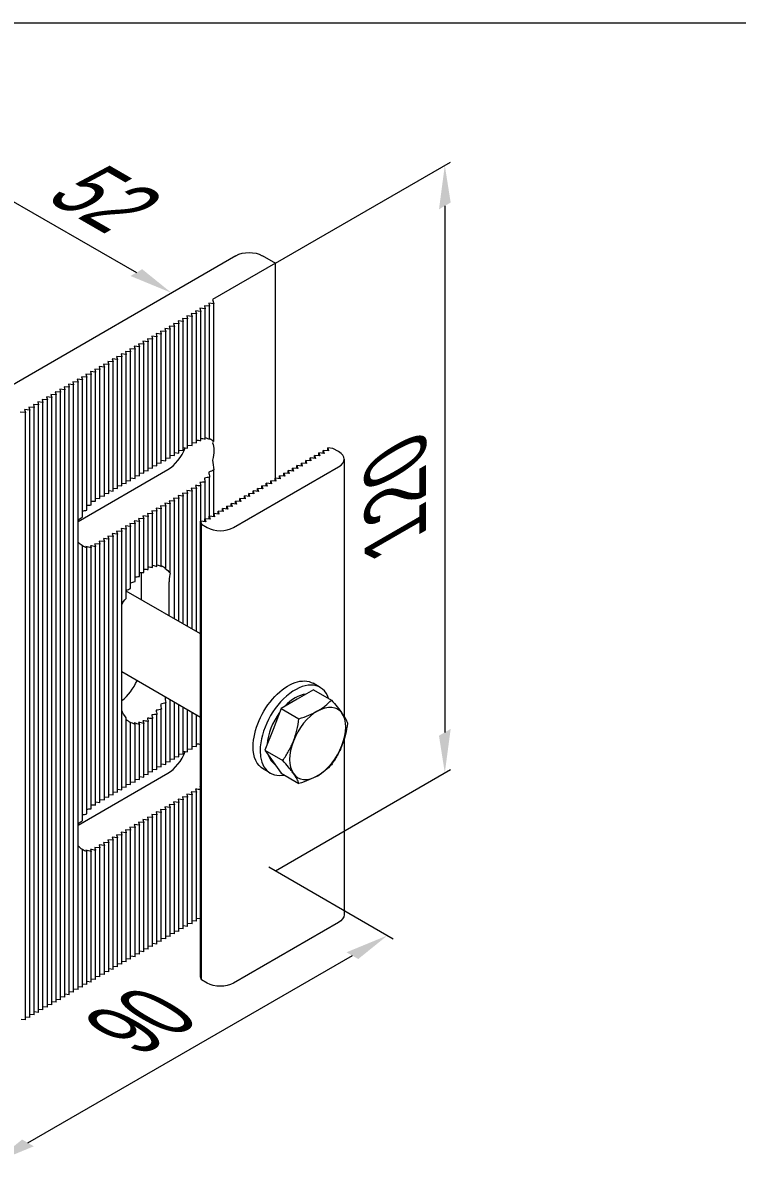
# Model space of a CAD drawing. Extents: x -37 to 4620, y -49 to 348.
# Drawn here: x 1790.53 to 1811.27, y 28.21 to 61.32 of the extents above; entities that cross this region are included whole.
import ezdxf

# ---------------------------------------------------------------- set-up
doc = ezdxf.new("R2010")
doc.units = 0
doc.header["$LTSCALE"] = 5
for name, color, linetype, lineweight in [('4', 160, 'CONTINUOUS', 18), ('PV-B6A89', 7, 'CONTINUOUS', 15), ('Рамки', 1, 'CONTINUOUS', 15)]:
    doc.layers.add(name, color=color, linetype=linetype, lineweight=lineweight)
doc.styles.add('14', font='RUSS.SHX', dxfattribs={"width": 0.7, "height": 14})

msp = doc.modelspace()

# ---------------------------------------------------------------- linework, layer by layer
at = {"layer": '4', "extrusion": (0.707107, -0.408248, 0.57735)}
for p, q in [((1797.864, 54.341, 780.92), (1802.949, 57.277, 776.768)), ((1802.783, 56.006, 776.071), (1802.783, 40.721, 765.263)), ((1797.864, 36.705, 768.449), (1802.949, 39.641, 764.297))]:
    msp.add_line(p, q, dxfattribs=at)
at = {"layer": '4', "extrusion": (-3.2e-15, 0.816497, 0.57735)}
for p, q in [((1789.247, 56.715, 777.563), (1793.829, 54.069, 781.304)), ((1797.673, 36.815, 768.293), (1801.285, 34.729, 771.243)), ((1790.683, 28.799, 779.629), (1800.102, 34.237, 771.939))]:
    msp.add_line(p, q, dxfattribs=at)
at = {"layer": '4', "extrusion": (0.707107, -0.408248, 0.57735)}
for points in [[(949.725, -251.395, 1699.961), (950.064, -251.734, 1699.961), (950.912, -250.546, 1699.961)], [(936.487, -264.632, 1699.961), (936.827, -264.971, 1699.961), (935.639, -265.82, 1699.961)]]:
    msp.add_solid(points, dxfattribs=at)
at = {"layer": '4', "extrusion": (-3.2e-15, 0.816497, 0.57735)}
for points in [[(-1793.999, 606.545, 495.234), (-1793.659, 606.885, 495.234), (-1794.847, 607.733, 495.234)], [(-1799.932, 610.349, 473.634), (-1800.271, 610.689, 473.634), (-1801.12, 609.501, 473.634)], [(-1790.513, 619.768, 473.634), (-1790.853, 620.107, 473.634), (-1789.665, 620.956, 473.634)]]:
    msp.add_solid(points, dxfattribs=at)
at = {"layer": 'PV-B6A89', "extrusion": (-3.2e-15, 0.816497, 0.57735)}
for p, q in [((1786.981, 48.94, 697.412), (1796.718, 54.562, 697.412)), ((1797.864, 54.341, 697.412), (1796.038, 53.287, 697.412)), ((1797.482, 54.562, 697.412), (1797.864, 54.341, 697.412)), ((1797.864, 48.099, 697.412), (1797.864, 54.341, 697.412)), ((1795.426, 53.816, 781.663), (1794.682, 53.386, 782.271)), ((1795.827, 53.019, 697.412), (1795.676, 53.033, 697.412)), ((1795.676, 53.033, 697.412), (1795.7, 52.945, 697.412)), ((1795.955, 53.092, 697.412), (1795.803, 53.106, 697.412)), ((1795.803, 53.106, 697.412), (1795.827, 53.019, 697.412)), ((1795.827, 49.233, 697.412), (1795.827, 53.019, 697.412)), ((1796.082, 53.165, 697.412), (1795.93, 53.18, 697.412)), ((1795.93, 53.18, 697.412), (1795.955, 53.092, 697.412)), ((1795.955, 49.233, 697.412), (1795.955, 53.092, 697.412)), ((1796.038, 53.287, 697.412), (1796.082, 53.165, 697.412)), ((1796.082, 49.172, 697.412), (1796.082, 53.165, 697.412)), ((1795.191, 52.651, 697.412), (1795.039, 52.665, 697.412)), ((1795.039, 52.665, 697.412), (1795.064, 52.578, 697.412)), ((1795.318, 52.725, 697.412), (1795.167, 52.739, 697.412)), ((1795.167, 52.739, 697.412), (1795.191, 52.651, 697.412)), ((1795.191, 48.903, 697.412), (1795.191, 52.651, 697.412)), ((1795.445, 52.798, 697.412), (1795.294, 52.812, 697.412)), ((1795.294, 52.812, 697.412), (1795.318, 52.725, 697.412)), ((1795.318, 48.977, 697.412), (1795.318, 52.725, 697.412)), ((1795.573, 52.872, 697.412), (1795.421, 52.886, 697.412)), ((1795.421, 52.886, 697.412), (1795.445, 52.798, 697.412)), ((1795.445, 49.05, 697.412), (1795.445, 52.798, 697.412)), ((1795.7, 52.945, 697.412), (1795.548, 52.959, 697.412)), ((1795.548, 52.959, 697.412), (1795.573, 52.872, 697.412)), ((1795.573, 49.124, 697.412), (1795.573, 52.872, 697.412)), ((1795.7, 49.193, 697.412), (1795.7, 52.945, 697.412)), ((1794.682, 52.357, 697.412), (1794.53, 52.371, 697.412)), ((1794.53, 52.371, 697.412), (1794.554, 52.284, 697.412)), ((1794.809, 52.431, 697.412), (1794.657, 52.445, 697.412)), ((1794.657, 52.445, 697.412), (1794.682, 52.357, 697.412)), ((1794.682, 48.609, 697.412), (1794.682, 52.357, 697.412)), ((1794.936, 52.504, 697.412), (1794.785, 52.518, 697.412)), ((1794.785, 52.518, 697.412), (1794.809, 52.431, 697.412)), ((1794.809, 48.683, 697.412), (1794.809, 52.431, 697.412)), ((1795.064, 52.578, 697.412), (1794.912, 52.592, 697.412)), ((1794.912, 52.592, 697.412), (1794.936, 52.504, 697.412)), ((1794.936, 48.756, 697.412), (1794.936, 52.504, 697.412)), ((1795.064, 48.83, 697.412), (1795.064, 52.578, 697.412)), ((1794.045, 51.99, 697.412), (1793.894, 52.004, 697.412)), ((1793.894, 52.004, 697.412), (1793.918, 51.916, 697.412)), ((1794.173, 52.063, 697.412), (1794.021, 52.077, 697.412)), ((1794.021, 52.077, 697.412), (1794.045, 51.99, 697.412)), ((1794.045, 48.242, 697.412), (1794.045, 51.99, 697.412)), ((1794.3, 52.137, 697.412), (1794.148, 52.151, 697.412)), ((1794.148, 52.151, 697.412), (1794.173, 52.063, 697.412)), ((1794.173, 48.316, 697.412), (1794.173, 52.063, 697.412)), ((1794.427, 52.21, 697.412), (1794.276, 52.224, 697.412)), ((1794.276, 52.224, 697.412), (1794.3, 52.137, 697.412)), ((1794.3, 48.389, 697.412), (1794.3, 52.137, 697.412)), ((1794.554, 52.284, 697.412), (1794.403, 52.298, 697.412)), ((1794.403, 52.298, 697.412), (1794.427, 52.21, 697.412)), ((1794.427, 48.462, 697.412), (1794.427, 52.21, 697.412)), ((1794.554, 48.536, 697.412), (1794.554, 52.284, 697.412)), ((1793.536, 51.696, 697.412), (1793.385, 51.71, 697.412)), ((1793.385, 51.71, 697.412), (1793.409, 51.622, 697.412)), ((1793.663, 51.769, 697.412), (1793.512, 51.783, 697.412)), ((1793.512, 51.783, 697.412), (1793.536, 51.696, 697.412)), ((1793.536, 47.948, 697.412), (1793.536, 51.696, 697.412)), ((1793.791, 51.843, 697.412), (1793.639, 51.857, 697.412)), ((1793.639, 51.857, 697.412), (1793.663, 51.769, 697.412)), ((1793.663, 48.022, 697.412), (1793.663, 51.769, 697.412)), ((1793.918, 51.916, 697.412), (1793.766, 51.93, 697.412)), ((1793.766, 51.93, 697.412), (1793.791, 51.843, 697.412)), ((1793.791, 48.095, 697.412), (1793.791, 51.843, 697.412)), ((1793.918, 48.169, 697.412), (1793.918, 51.916, 697.412)), ((1792.9, 51.328, 697.412), (1792.748, 51.342, 697.412)), ((1792.748, 51.342, 697.412), (1792.773, 51.255, 697.412)), ((1793.027, 51.402, 697.412), (1792.876, 51.416, 697.412)), ((1792.876, 51.416, 697.412), (1792.9, 51.328, 697.412)), ((1792.9, 47.581, 697.412), (1792.9, 51.328, 697.412)), ((1793.154, 51.475, 697.412), (1793.003, 51.489, 697.412)), ((1793.003, 51.489, 697.412), (1793.027, 51.402, 697.412)), ((1793.027, 47.654, 697.412), (1793.027, 51.402, 697.412)), ((1793.282, 51.549, 697.412), (1793.13, 51.563, 697.412)), ((1793.13, 51.563, 697.412), (1793.154, 51.475, 697.412)), ((1793.154, 47.728, 697.412), (1793.154, 51.475, 697.412)), ((1793.409, 51.622, 697.412), (1793.257, 51.636, 697.412)), ((1793.257, 51.636, 697.412), (1793.282, 51.549, 697.412)), ((1793.282, 47.801, 697.412), (1793.282, 51.549, 697.412)), ((1793.409, 47.875, 697.412), (1793.409, 51.622, 697.412)), ((1792.239, 51.048, 697.412), (1792.263, 50.961, 697.412)), ((1792.391, 51.034, 697.412), (1792.239, 51.048, 697.412)), ((1792.366, 51.122, 697.412), (1792.391, 51.034, 697.412)), ((1792.518, 51.108, 697.412), (1792.366, 51.122, 697.412)), ((1792.391, 47.175, 697.412), (1792.391, 51.034, 697.412)), ((1792.494, 51.195, 697.412), (1792.518, 51.108, 697.412)), ((1792.645, 51.181, 697.412), (1792.494, 51.195, 697.412)), ((1792.518, 47.322, 697.412), (1792.518, 51.108, 697.412)), ((1792.773, 51.255, 697.412), (1792.621, 51.269, 697.412)), ((1792.621, 51.269, 697.412), (1792.645, 51.181, 697.412)), ((1792.645, 47.43, 697.412), (1792.645, 51.181, 697.412)), ((1792.773, 47.507, 697.412), (1792.773, 51.255, 697.412)), ((1791.754, 50.667, 697.412), (1791.603, 50.681, 697.412)), ((1791.603, 50.681, 697.412), (1791.627, 50.594, 697.412)), ((1791.882, 50.74, 697.412), (1791.73, 50.755, 697.412)), ((1791.73, 50.755, 697.412), (1791.754, 50.667, 697.412)), ((1791.754, 33.031, 697.412), (1791.754, 50.667, 697.412)), ((1792.009, 50.814, 697.412), (1791.857, 50.828, 697.412)), ((1791.857, 50.828, 697.412), (1791.882, 50.74, 697.412)), ((1791.882, 33.104, 697.412), (1791.882, 50.74, 697.412)), ((1792.136, 50.887, 697.412), (1791.985, 50.901, 697.412)), ((1791.985, 50.901, 697.412), (1792.009, 50.814, 697.412)), ((1792.009, 33.178, 697.412), (1792.009, 50.814, 697.412)), ((1792.112, 50.975, 697.412), (1792.136, 50.887, 697.412)), ((1792.263, 50.961, 697.412), (1792.112, 50.975, 697.412)), ((1792.136, 46.478, 697.412), (1792.136, 50.887, 697.412)), ((1792.263, 46.968, 697.412), (1792.263, 50.961, 697.412)), ((1791.245, 50.373, 697.412), (1791.094, 50.387, 697.412)), ((1791.094, 50.387, 697.412), (1791.118, 50.3, 697.412)), ((1791.372, 50.447, 697.412), (1791.221, 50.461, 697.412)), ((1791.221, 50.461, 697.412), (1791.245, 50.373, 697.412)), ((1791.245, 32.737, 697.412), (1791.245, 50.373, 697.412)), ((1791.5, 50.52, 697.412), (1791.348, 50.534, 697.412)), ((1791.348, 50.534, 697.412), (1791.372, 50.447, 697.412)), ((1791.372, 32.81, 697.412), (1791.372, 50.447, 697.412)), ((1791.627, 50.594, 697.412), (1791.475, 50.608, 697.412)), ((1791.475, 50.608, 697.412), (1791.5, 50.52, 697.412)), ((1791.5, 32.884, 697.412), (1791.5, 50.52, 697.412)), ((1791.627, 32.957, 697.412), (1791.627, 50.594, 697.412)), ((1790.609, 50.006, 697.412), (1790.457, 50.02, 697.412)), ((1790.736, 50.079, 697.412), (1790.584, 50.093, 697.412)), ((1790.584, 50.093, 697.412), (1790.609, 50.006, 697.412)), ((1790.609, 32.369, 697.412), (1790.609, 50.006, 697.412)), ((1790.863, 50.153, 697.412), (1790.712, 50.167, 697.412)), ((1790.712, 50.167, 697.412), (1790.736, 50.079, 697.412)), ((1790.736, 32.443, 697.412), (1790.736, 50.079, 697.412)), ((1790.991, 50.226, 697.412), (1790.839, 50.24, 697.412)), ((1790.839, 50.24, 697.412), (1790.863, 50.153, 697.412)), ((1790.863, 32.516, 697.412), (1790.863, 50.153, 697.412)), ((1791.118, 50.3, 697.412), (1790.966, 50.314, 697.412)), ((1790.966, 50.314, 697.412), (1790.991, 50.226, 697.412)), ((1790.991, 32.59, 697.412), (1790.991, 50.226, 697.412)), ((1791.118, 32.663, 697.412), (1791.118, 50.3, 697.412)), ((1795.318, 49.062, 697.412), (1795.445, 49.05, 697.412)), ((1795.445, 49.136, 697.412), (1795.573, 49.124, 697.412)), ((1794.682, 48.695, 697.412), (1794.809, 48.683, 697.412)), ((1794.809, 48.768, 697.412), (1794.936, 48.756, 697.412)), ((1794.936, 48.842, 697.412), (1795.064, 48.83, 697.412)), ((1795.064, 48.915, 697.412), (1795.191, 48.903, 697.412)), ((1795.191, 48.989, 697.412), (1795.318, 48.977, 697.412)), ((1799.025, 48.674, 697.412), (1798.874, 48.688, 697.412)), ((1798.874, 48.602, 697.412), (1798.874, 48.688, 697.412)), ((1798.874, 48.688, 697.412), (1798.898, 48.6, 697.412)), ((1799.025, 48.674, 697.412), (1798.874, 48.688, 697.412)), ((1798.874, 48.602, 697.412), (1798.874, 48.688, 697.412)), ((1798.874, 48.688, 697.412), (1798.898, 48.6, 697.412)), ((1799.153, 48.747, 697.412), (1799.001, 48.761, 697.412)), ((1799.001, 48.676, 697.412), (1799.001, 48.761, 697.412)), ((1799.001, 48.761, 697.412), (1799.025, 48.674, 697.412)), ((1799.153, 48.747, 697.412), (1799.001, 48.761, 697.412)), ((1799.001, 48.676, 697.412), (1799.001, 48.761, 697.412)), ((1799.001, 48.761, 697.412), (1799.025, 48.674, 697.412)), ((1799.28, 48.821, 697.412), (1799.128, 48.835, 697.412)), ((1799.128, 48.749, 697.412), (1799.128, 48.835, 697.412)), ((1799.128, 48.835, 697.412), (1799.153, 48.747, 697.412)), ((1799.28, 48.821, 697.412), (1799.128, 48.835, 697.412)), ((1799.128, 48.749, 697.412), (1799.128, 48.835, 697.412)), ((1799.128, 48.835, 697.412), (1799.153, 48.747, 697.412)), ((1799.407, 48.894, 697.412), (1799.256, 48.908, 697.412)), ((1799.256, 48.823, 697.412), (1799.256, 48.908, 697.412)), ((1799.256, 48.908, 697.412), (1799.28, 48.821, 697.412)), ((1799.407, 48.894, 697.412), (1799.256, 48.908, 697.412)), ((1799.256, 48.823, 697.412), (1799.256, 48.908, 697.412)), ((1799.256, 48.908, 697.412), (1799.28, 48.821, 697.412)), ((1799.535, 48.967, 697.412), (1799.383, 48.982, 697.412)), ((1799.383, 48.896, 697.412), (1799.383, 48.982, 697.412)), ((1799.383, 48.982, 697.412), (1799.407, 48.894, 697.412)), ((1799.535, 48.967, 697.412), (1799.383, 48.982, 697.412)), ((1799.383, 48.896, 697.412), (1799.383, 48.982, 697.412)), ((1799.383, 48.982, 697.412), (1799.407, 48.894, 697.412)), ((1799.701, 48.871, 697.412), (1799.535, 48.967, 697.412)), ((1799.701, 48.871, 697.412), (1799.535, 48.967, 697.412)), ((1792.136, 46.846, 697.412), (1794.745, 48.352, 697.412)), ((1794.173, 48.401, 697.412), (1794.3, 48.389, 697.412)), ((1794.3, 48.474, 697.412), (1794.427, 48.462, 697.412)), ((1794.427, 48.548, 697.412), (1794.554, 48.536, 697.412)), ((1794.554, 48.621, 697.412), (1794.682, 48.609, 697.412)), ((1796.646, 46.667, 697.412), (1799.701, 48.43, 697.412)), ((1796.646, 46.667, 697.412), (1799.701, 48.43, 697.412)), ((1798.516, 48.38, 697.412), (1798.365, 48.394, 697.412)), ((1798.365, 48.308, 697.412), (1798.365, 48.394, 697.412)), ((1798.365, 48.394, 697.412), (1798.389, 48.306, 697.412)), ((1798.516, 48.38, 697.412), (1798.365, 48.394, 697.412)), ((1798.365, 48.308, 697.412), (1798.365, 48.394, 697.412)), ((1798.365, 48.394, 697.412), (1798.389, 48.306, 697.412)), ((1798.644, 48.453, 697.412), (1798.492, 48.467, 697.412)), ((1798.492, 48.382, 697.412), (1798.492, 48.467, 697.412)), ((1798.492, 48.467, 697.412), (1798.516, 48.38, 697.412)), ((1798.644, 48.453, 697.412), (1798.492, 48.467, 697.412)), ((1798.492, 48.382, 697.412), (1798.492, 48.467, 697.412)), ((1798.492, 48.467, 697.412), (1798.516, 48.38, 697.412)), ((1798.771, 48.527, 697.412), (1798.619, 48.541, 697.412)), ((1798.619, 48.455, 697.412), (1798.619, 48.541, 697.412)), ((1798.619, 48.541, 697.412), (1798.644, 48.453, 697.412)), ((1798.771, 48.527, 697.412), (1798.619, 48.541, 697.412)), ((1798.619, 48.455, 697.412), (1798.619, 48.541, 697.412)), ((1798.619, 48.541, 697.412), (1798.644, 48.453, 697.412)), ((1798.898, 48.6, 697.412), (1798.747, 48.614, 697.412)), ((1798.747, 48.529, 697.412), (1798.747, 48.614, 697.412)), ((1798.747, 48.614, 697.412), (1798.771, 48.527, 697.412)), ((1798.898, 48.6, 697.412), (1798.747, 48.614, 697.412)), ((1798.747, 48.529, 697.412), (1798.747, 48.614, 697.412)), ((1798.747, 48.614, 697.412), (1798.771, 48.527, 697.412)), ((1799.859, 48.651, 697.412), (1799.859, 41.19, 697.412)), ((1799.859, 48.651, 697.412), (1799.859, 41.19, 697.412)), ((1793.536, 48.033, 697.412), (1793.663, 48.022, 697.412)), ((1793.663, 48.107, 697.412), (1793.791, 48.095, 697.412)), ((1793.791, 48.18, 697.412), (1793.918, 48.169, 697.412)), ((1793.918, 48.254, 697.412), (1794.045, 48.242, 697.412)), ((1794.045, 48.327, 697.412), (1794.173, 48.316, 697.412)), ((1795.955, 46.997, 697.412), (1795.955, 48.133, 697.412)), ((1796.082, 47.07, 697.412), (1796.082, 48.341, 697.412)), ((1797.728, 48.026, 697.412), (1797.753, 47.939, 697.412)), ((1797.728, 47.941, 697.412), (1797.728, 48.026, 697.412)), ((1797.88, 48.012, 697.412), (1797.728, 48.026, 697.412)), ((1797.728, 48.026, 697.412), (1797.753, 47.939, 697.412)), ((1797.728, 47.941, 697.412), (1797.728, 48.026, 697.412)), ((1797.88, 48.012, 697.412), (1797.728, 48.026, 697.412)), ((1797.856, 48.1, 697.412), (1797.88, 48.012, 697.412)), ((1797.856, 48.014, 697.412), (1797.856, 48.1, 697.412)), ((1798.007, 48.086, 697.412), (1797.856, 48.1, 697.412)), ((1797.856, 48.1, 697.412), (1797.88, 48.012, 697.412)), ((1797.856, 48.014, 697.412), (1797.856, 48.1, 697.412)), ((1798.007, 48.086, 697.412), (1797.856, 48.1, 697.412)), ((1797.983, 48.173, 697.412), (1798.007, 48.086, 697.412)), ((1797.983, 48.088, 697.412), (1797.983, 48.173, 697.412)), ((1798.135, 48.159, 697.412), (1797.983, 48.173, 697.412)), ((1797.983, 48.173, 697.412), (1798.007, 48.086, 697.412)), ((1797.983, 48.088, 697.412), (1797.983, 48.173, 697.412)), ((1798.135, 48.159, 697.412), (1797.983, 48.173, 697.412)), ((1798.11, 48.247, 697.412), (1798.135, 48.159, 697.412)), ((1798.11, 48.161, 697.412), (1798.11, 48.247, 697.412)), ((1798.262, 48.233, 697.412), (1798.11, 48.247, 697.412)), ((1798.11, 48.247, 697.412), (1798.135, 48.159, 697.412)), ((1798.11, 48.161, 697.412), (1798.11, 48.247, 697.412)), ((1798.262, 48.233, 697.412), (1798.11, 48.247, 697.412)), ((1798.237, 48.32, 697.412), (1798.262, 48.233, 697.412)), ((1798.237, 48.235, 697.412), (1798.237, 48.32, 697.412)), ((1798.389, 48.306, 697.412), (1798.237, 48.32, 697.412)), ((1798.237, 48.32, 697.412), (1798.262, 48.233, 697.412)), ((1798.237, 48.235, 697.412), (1798.237, 48.32, 697.412)), ((1798.389, 48.306, 697.412), (1798.237, 48.32, 697.412)), ((1793.027, 47.739, 697.412), (1793.154, 47.728, 697.412)), ((1793.154, 47.813, 697.412), (1793.282, 47.801, 697.412)), ((1793.282, 47.886, 697.412), (1793.409, 47.875, 697.412)), ((1793.409, 47.96, 697.412), (1793.536, 47.948, 697.412)), ((1795.294, 47.742, 697.412), (1795.318, 47.654, 697.412)), ((1795.445, 47.728, 697.412), (1795.294, 47.742, 697.412)), ((1795.421, 47.815, 697.412), (1795.445, 47.728, 697.412)), ((1795.573, 47.801, 697.412), (1795.421, 47.815, 697.412)), ((1795.445, 43.721, 697.412), (1795.445, 47.728, 697.412)), ((1795.548, 47.889, 697.412), (1795.573, 47.801, 697.412)), ((1795.573, 43.647, 697.412), (1795.573, 47.801, 697.412)), ((1795.7, 46.85, 697.412), (1795.7, 47.879, 697.412)), ((1795.827, 46.923, 697.412), (1795.827, 47.986, 697.412)), ((1797.219, 47.732, 697.412), (1797.244, 47.645, 697.412)), ((1797.219, 47.647, 697.412), (1797.219, 47.732, 697.412)), ((1797.371, 47.718, 697.412), (1797.219, 47.732, 697.412)), ((1797.219, 47.732, 697.412), (1797.244, 47.645, 697.412)), ((1797.219, 47.647, 697.412), (1797.219, 47.732, 697.412)), ((1797.371, 47.718, 697.412), (1797.219, 47.732, 697.412)), ((1797.347, 47.806, 697.412), (1797.371, 47.718, 697.412)), ((1797.347, 47.72, 697.412), (1797.347, 47.806, 697.412)), ((1797.498, 47.792, 697.412), (1797.347, 47.806, 697.412)), ((1797.347, 47.806, 697.412), (1797.371, 47.718, 697.412)), ((1797.347, 47.72, 697.412), (1797.347, 47.806, 697.412)), ((1797.498, 47.792, 697.412), (1797.347, 47.806, 697.412)), ((1797.474, 47.879, 697.412), (1797.498, 47.792, 697.412)), ((1797.474, 47.794, 697.412), (1797.474, 47.879, 697.412)), ((1797.625, 47.865, 697.412), (1797.474, 47.879, 697.412)), ((1797.474, 47.879, 697.412), (1797.498, 47.792, 697.412)), ((1797.474, 47.794, 697.412), (1797.474, 47.879, 697.412)), ((1797.625, 47.865, 697.412), (1797.474, 47.879, 697.412)), ((1797.601, 47.953, 697.412), (1797.625, 47.865, 697.412)), ((1797.601, 47.867, 697.412), (1797.601, 47.953, 697.412)), ((1797.753, 47.939, 697.412), (1797.601, 47.953, 697.412)), ((1797.601, 47.953, 697.412), (1797.625, 47.865, 697.412)), ((1797.601, 47.867, 697.412), (1797.601, 47.953, 697.412)), ((1797.753, 47.939, 697.412), (1797.601, 47.953, 697.412)), ((1792.645, 47.519, 697.412), (1792.773, 47.507, 697.412)), ((1792.773, 47.592, 697.412), (1792.9, 47.581, 697.412)), ((1792.9, 47.666, 697.412), (1793.027, 47.654, 697.412)), ((1794.657, 47.374, 697.412), (1794.682, 47.287, 697.412)), ((1794.809, 47.36, 697.412), (1794.657, 47.374, 697.412)), ((1794.785, 47.448, 697.412), (1794.809, 47.36, 697.412)), ((1794.936, 47.434, 697.412), (1794.785, 47.448, 697.412)), ((1794.809, 45.345, 697.412), (1794.809, 47.36, 697.412)), ((1794.912, 47.521, 697.412), (1794.936, 47.434, 697.412)), ((1795.064, 47.507, 697.412), (1794.912, 47.521, 697.412)), ((1794.936, 44.015, 697.412), (1794.936, 47.434, 697.412)), ((1795.039, 47.595, 697.412), (1795.064, 47.507, 697.412)), ((1795.191, 47.581, 697.412), (1795.039, 47.595, 697.412)), ((1795.064, 43.941, 697.412), (1795.064, 47.507, 697.412)), ((1795.167, 47.668, 697.412), (1795.191, 47.581, 697.412)), ((1795.318, 47.654, 697.412), (1795.167, 47.668, 697.412)), ((1795.191, 43.868, 697.412), (1795.191, 47.581, 697.412)), ((1795.318, 43.794, 697.412), (1795.318, 47.654, 697.412)), ((1796.734, 47.351, 697.412), (1796.583, 47.365, 697.412)), ((1796.583, 47.28, 697.412), (1796.583, 47.365, 697.412)), ((1796.583, 47.365, 697.412), (1796.607, 47.277, 697.412)), ((1796.734, 47.351, 697.412), (1796.583, 47.365, 697.412)), ((1796.583, 47.28, 697.412), (1796.583, 47.365, 697.412)), ((1796.583, 47.365, 697.412), (1796.607, 47.277, 697.412)), ((1796.862, 47.424, 697.412), (1796.71, 47.438, 697.412)), ((1796.71, 47.353, 697.412), (1796.71, 47.438, 697.412)), ((1796.71, 47.438, 697.412), (1796.734, 47.351, 697.412)), ((1796.862, 47.424, 697.412), (1796.71, 47.438, 697.412)), ((1796.71, 47.353, 697.412), (1796.71, 47.438, 697.412)), ((1796.71, 47.438, 697.412), (1796.734, 47.351, 697.412)), ((1796.837, 47.512, 697.412), (1796.862, 47.424, 697.412)), ((1796.837, 47.427, 697.412), (1796.837, 47.512, 697.412)), ((1796.989, 47.498, 697.412), (1796.837, 47.512, 697.412)), ((1796.837, 47.512, 697.412), (1796.862, 47.424, 697.412)), ((1796.837, 47.427, 697.412), (1796.837, 47.512, 697.412)), ((1796.989, 47.498, 697.412), (1796.837, 47.512, 697.412)), ((1796.965, 47.585, 697.412), (1796.989, 47.498, 697.412)), ((1796.965, 47.5, 697.412), (1796.965, 47.585, 697.412)), ((1797.116, 47.571, 697.412), (1796.965, 47.585, 697.412)), ((1796.965, 47.585, 697.412), (1796.989, 47.498, 697.412)), ((1796.965, 47.5, 697.412), (1796.965, 47.585, 697.412)), ((1797.116, 47.571, 697.412), (1796.965, 47.585, 697.412)), ((1797.092, 47.659, 697.412), (1797.116, 47.571, 697.412)), ((1797.092, 47.574, 697.412), (1797.092, 47.659, 697.412)), ((1797.244, 47.645, 697.412), (1797.092, 47.659, 697.412)), ((1797.092, 47.659, 697.412), (1797.116, 47.571, 697.412)), ((1797.092, 47.574, 697.412), (1797.092, 47.659, 697.412)), ((1797.244, 47.645, 697.412), (1797.092, 47.659, 697.412)), ((1794.148, 47.08, 697.412), (1794.173, 46.993, 697.412)), ((1794.3, 47.066, 697.412), (1794.148, 47.08, 697.412)), ((1794.276, 47.154, 697.412), (1794.3, 47.066, 697.412)), ((1794.427, 47.14, 697.412), (1794.276, 47.154, 697.412)), ((1794.3, 45.51, 697.412), (1794.3, 47.066, 697.412)), ((1794.403, 47.227, 697.412), (1794.427, 47.14, 697.412)), ((1794.554, 47.213, 697.412), (1794.403, 47.227, 697.412)), ((1794.427, 45.541, 697.412), (1794.427, 47.14, 697.412)), ((1794.53, 47.301, 697.412), (1794.554, 47.213, 697.412)), ((1794.682, 47.287, 697.412), (1794.53, 47.301, 697.412)), ((1794.554, 45.539, 697.412), (1794.554, 47.213, 697.412)), ((1794.682, 45.49, 697.412), (1794.682, 47.287, 697.412)), ((1796.225, 47.057, 697.412), (1796.074, 47.071, 697.412)), ((1796.074, 46.986, 697.412), (1796.074, 47.071, 697.412)), ((1796.074, 47.071, 697.412), (1796.098, 46.983, 697.412)), ((1796.225, 47.057, 697.412), (1796.074, 47.071, 697.412)), ((1796.074, 46.986, 697.412), (1796.074, 47.071, 697.412)), ((1796.074, 47.071, 697.412), (1796.098, 46.983, 697.412)), ((1796.353, 47.13, 697.412), (1796.201, 47.144, 697.412)), ((1796.201, 47.059, 697.412), (1796.201, 47.144, 697.412)), ((1796.201, 47.144, 697.412), (1796.225, 47.057, 697.412)), ((1796.353, 47.13, 697.412), (1796.201, 47.144, 697.412)), ((1796.201, 47.059, 697.412), (1796.201, 47.144, 697.412)), ((1796.201, 47.144, 697.412), (1796.225, 47.057, 697.412)), ((1796.48, 47.204, 697.412), (1796.328, 47.218, 697.412)), ((1796.328, 47.133, 697.412), (1796.328, 47.218, 697.412)), ((1796.328, 47.218, 697.412), (1796.353, 47.13, 697.412)), ((1796.48, 47.204, 697.412), (1796.328, 47.218, 697.412)), ((1796.328, 47.133, 697.412), (1796.328, 47.218, 697.412)), ((1796.328, 47.218, 697.412), (1796.353, 47.13, 697.412)), ((1796.607, 47.277, 697.412), (1796.456, 47.291, 697.412)), ((1796.456, 47.206, 697.412), (1796.456, 47.291, 697.412)), ((1796.456, 47.291, 697.412), (1796.48, 47.204, 697.412)), ((1796.607, 47.277, 697.412), (1796.456, 47.291, 697.412)), ((1796.456, 47.206, 697.412), (1796.456, 47.291, 697.412)), ((1796.456, 47.291, 697.412), (1796.48, 47.204, 697.412)), ((1793.512, 46.713, 697.412), (1793.536, 46.625, 697.412)), ((1793.663, 46.699, 697.412), (1793.512, 46.713, 697.412)), ((1793.639, 46.786, 697.412), (1793.663, 46.699, 697.412)), ((1793.791, 46.772, 697.412), (1793.639, 46.786, 697.412)), ((1793.663, 44.902, 697.412), (1793.663, 46.699, 697.412)), ((1793.766, 46.86, 697.412), (1793.791, 46.772, 697.412)), ((1793.918, 46.846, 697.412), (1793.766, 46.86, 697.412)), ((1793.791, 45.098, 697.412), (1793.791, 46.772, 697.412)), ((1793.894, 46.933, 697.412), (1793.918, 46.846, 697.412)), ((1794.045, 46.919, 697.412), (1793.894, 46.933, 697.412)), ((1793.918, 45.247, 697.412), (1793.918, 46.846, 697.412)), ((1794.021, 47.007, 697.412), (1794.045, 46.919, 697.412)), ((1794.173, 46.993, 697.412), (1794.021, 47.007, 697.412)), ((1794.045, 45.363, 697.412), (1794.045, 46.919, 697.412)), ((1794.173, 45.45, 697.412), (1794.173, 46.993, 697.412)), ((1795.843, 46.836, 697.412), (1795.692, 46.85, 697.412)), ((1795.692, 33.623, 697.412), (1795.692, 46.85, 697.412)), ((1795.692, 46.85, 697.412), (1795.716, 46.763, 697.412)), ((1795.843, 46.836, 697.412), (1795.692, 46.85, 697.412)), ((1795.692, 33.623, 697.412), (1795.692, 46.85, 697.412)), ((1795.692, 46.85, 697.412), (1795.716, 46.763, 697.412)), ((1795.716, 46.763, 697.412), (1795.883, 46.667, 697.412)), ((1795.716, 33.536, 697.412), (1795.716, 46.763, 697.412)), ((1795.716, 46.763, 697.412), (1795.883, 46.667, 697.412)), ((1795.716, 33.536, 697.412), (1795.716, 46.763, 697.412)), ((1795.971, 46.91, 697.412), (1795.819, 46.924, 697.412)), ((1795.819, 46.839, 697.412), (1795.819, 46.924, 697.412)), ((1795.819, 46.924, 697.412), (1795.843, 46.836, 697.412)), ((1795.971, 46.91, 697.412), (1795.819, 46.924, 697.412)), ((1795.819, 46.839, 697.412), (1795.819, 46.924, 697.412)), ((1795.819, 46.924, 697.412), (1795.843, 46.836, 697.412)), ((1796.098, 46.983, 697.412), (1795.946, 46.997, 697.412)), ((1795.946, 46.912, 697.412), (1795.946, 46.997, 697.412)), ((1795.946, 46.997, 697.412), (1795.971, 46.91, 697.412)), ((1796.098, 46.983, 697.412), (1795.946, 46.997, 697.412)), ((1795.946, 46.912, 697.412), (1795.946, 46.997, 697.412)), ((1795.946, 46.997, 697.412), (1795.971, 46.91, 697.412)), ((1792.136, 37.66, 697.412), (1792.136, 46.478, 697.412)), ((1793.003, 46.419, 697.412), (1793.027, 46.331, 697.412)), ((1793.154, 46.405, 697.412), (1793.003, 46.419, 697.412)), ((1793.13, 46.492, 697.412), (1793.154, 46.405, 697.412)), ((1793.282, 46.478, 697.412), (1793.13, 46.492, 697.412)), ((1793.154, 38.909, 697.412), (1793.154, 46.405, 697.412)), ((1793.257, 46.566, 697.412), (1793.282, 46.478, 697.412)), ((1793.409, 46.552, 697.412), (1793.257, 46.566, 697.412)), ((1793.282, 38.983, 697.412), (1793.282, 46.478, 697.412)), ((1793.385, 46.639, 697.412), (1793.409, 46.552, 697.412)), ((1793.536, 46.625, 697.412), (1793.385, 46.639, 697.412)), ((1793.409, 39.056, 697.412), (1793.409, 46.552, 697.412)), ((1793.536, 44.611, 697.412), (1793.536, 46.625, 697.412)), ((1792.263, 38.149, 697.412), (1792.263, 46.136, 697.412)), ((1792.391, 38.357, 697.412), (1792.391, 46.075, 697.412)), ((1792.518, 38.504, 697.412), (1792.518, 46.075, 697.412)), ((1792.773, 46.184, 697.412), (1792.621, 46.198, 697.412)), ((1792.645, 38.611, 697.412), (1792.645, 46.115, 697.412)), ((1792.748, 46.272, 697.412), (1792.773, 46.184, 697.412)), ((1792.9, 46.258, 697.412), (1792.748, 46.272, 697.412)), ((1792.773, 38.689, 697.412), (1792.773, 46.184, 697.412)), ((1792.876, 46.345, 697.412), (1792.9, 46.258, 697.412)), ((1793.027, 46.331, 697.412), (1792.876, 46.345, 697.412)), ((1792.9, 38.762, 697.412), (1792.9, 46.258, 697.412)), ((1793.027, 38.836, 697.412), (1793.027, 46.331, 697.412)), ((1793.982, 44.566, 697.412), (1793.982, 45.362, 697.412)), ((1794.785, 44.102, 697.412), (1794.785, 45.096, 697.412)), ((1795.692, 43.579, 697.412), (1793.536, 44.823, 697.412)), ((1795.692, 41.157, 697.412), (1793.409, 42.475, 697.412)), ((1799.161, 42.028, 697.412), (1798.957, 42.145, 697.412)), ((1798.973, 41.957, 697.412), (1798.502, 41.686, 697.412)), ((1798.973, 41.957, 697.412), (1799.49, 41.659, 697.412)), ((1794.554, 39.718, 697.412), (1794.554, 41.392, 697.412)), ((1794.682, 39.791, 697.412), (1794.682, 41.588, 697.412)), ((1794.809, 39.865, 697.412), (1794.809, 41.667, 697.412)), ((1794.936, 39.938, 697.412), (1794.936, 41.593, 697.412)), ((1795.064, 40.012, 697.412), (1795.064, 41.52, 697.412)), ((1795.191, 40.085, 697.412), (1795.191, 41.446, 697.412)), ((1798.032, 41.414, 697.412), (1797.797, 40.808, 697.412)), ((1798.502, 41.686, 697.412), (1798.032, 41.414, 697.412)), ((1798.032, 41.414, 697.412), (1798.55, 41.115, 697.412)), ((1793.536, 39.13, 697.412), (1793.536, 41.145, 697.412)), ((1794.3, 39.571, 697.412), (1794.3, 41.127, 697.412)), ((1794.427, 39.644, 697.412), (1794.427, 41.243, 697.412)), ((1795.318, 40.159, 697.412), (1795.318, 41.373, 697.412)), ((1795.445, 40.232, 697.412), (1795.445, 41.3, 697.412)), ((1795.573, 40.306, 697.412), (1795.573, 41.226, 697.412)), ((1793.663, 39.203, 697.412), (1793.663, 41, 697.412)), ((1793.791, 39.277, 697.412), (1793.791, 40.951, 697.412)), ((1793.918, 39.35, 697.412), (1793.918, 40.949, 697.412)), ((1794.045, 39.424, 697.412), (1794.045, 40.981, 697.412)), ((1794.173, 39.497, 697.412), (1794.173, 41.041, 697.412)), ((1797.797, 40.808, 697.412), (1797.562, 40.202, 697.412)), ((1799.859, 40.519, 697.412), (1799.859, 35.424, 697.412)), ((1799.859, 40.519, 697.412), (1799.859, 35.424, 697.412)), ((1795.064, 40.097, 697.412), (1795.191, 40.085, 697.412)), ((1795.191, 40.17, 697.412), (1795.318, 40.159, 697.412)), ((1795.318, 40.244, 697.412), (1795.445, 40.232, 697.412)), ((1795.445, 40.317, 697.412), (1795.573, 40.306, 697.412)), ((1797.562, 40.202, 697.412), (1797.797, 39.868, 697.412)), ((1797.562, 40.202, 697.412), (1798.079, 39.903, 697.412)), ((1794.554, 39.803, 697.412), (1794.682, 39.791, 697.412)), ((1794.682, 39.877, 697.412), (1794.809, 39.865, 697.412)), ((1794.809, 39.95, 697.412), (1794.936, 39.938, 697.412)), ((1794.936, 40.024, 697.412), (1795.064, 40.012, 697.412)), ((1797.797, 39.868, 697.412), (1798.032, 39.533, 697.412)), ((1792.136, 38.028, 697.412), (1794.745, 39.534, 697.412)), ((1793.918, 39.436, 697.412), (1794.045, 39.424, 697.412)), ((1794.045, 39.509, 697.412), (1794.173, 39.497, 697.412)), ((1794.173, 39.583, 697.412), (1794.3, 39.571, 697.412)), ((1794.3, 39.656, 697.412), (1794.427, 39.644, 697.412)), ((1794.427, 39.73, 697.412), (1794.554, 39.718, 697.412)), ((1797.721, 39.534, 697.412), (1797.517, 39.651, 697.412)), ((1798.032, 39.533, 697.412), (1798.55, 39.234, 697.412)), ((1793.409, 39.142, 697.412), (1793.536, 39.13, 697.412)), ((1793.536, 39.215, 697.412), (1793.663, 39.203, 697.412)), ((1793.663, 39.289, 697.412), (1793.791, 39.277, 697.412)), ((1793.791, 39.362, 697.412), (1793.918, 39.35, 697.412)), ((1792.773, 38.774, 697.412), (1792.9, 38.762, 697.412)), ((1792.9, 38.848, 697.412), (1793.027, 38.836, 697.412)), ((1793.027, 38.921, 697.412), (1793.154, 38.909, 697.412)), ((1793.154, 38.995, 697.412), (1793.282, 38.983, 697.412)), ((1793.282, 39.068, 697.412), (1793.409, 39.056, 697.412)), ((1795.039, 38.777, 697.412), (1795.064, 38.689, 697.412)), ((1795.191, 38.762, 697.412), (1795.039, 38.777, 697.412)), ((1795.167, 38.85, 697.412), (1795.191, 38.762, 697.412)), ((1795.318, 38.836, 697.412), (1795.167, 38.85, 697.412)), ((1795.191, 35.015, 697.412), (1795.191, 38.762, 697.412)), ((1795.294, 38.923, 697.412), (1795.318, 38.836, 697.412)), ((1795.445, 38.909, 697.412), (1795.294, 38.923, 697.412)), ((1795.318, 35.088, 697.412), (1795.318, 38.836, 697.412)), ((1795.421, 38.997, 697.412), (1795.445, 38.909, 697.412)), ((1795.573, 38.983, 697.412), (1795.421, 38.997, 697.412)), ((1795.445, 35.162, 697.412), (1795.445, 38.909, 697.412)), ((1795.548, 39.07, 697.412), (1795.573, 38.983, 697.412)), ((1795.573, 35.235, 697.412), (1795.573, 38.983, 697.412)), ((1792.645, 38.701, 697.412), (1792.773, 38.689, 697.412)), ((1794.53, 38.483, 697.412), (1794.554, 38.395, 697.412)), ((1794.682, 38.469, 697.412), (1794.53, 38.483, 697.412)), ((1794.657, 38.556, 697.412), (1794.682, 38.469, 697.412)), ((1794.809, 38.542, 697.412), (1794.657, 38.556, 697.412)), ((1794.682, 34.721, 697.412), (1794.682, 38.469, 697.412)), ((1794.785, 38.63, 697.412), (1794.809, 38.542, 697.412)), ((1794.936, 38.616, 697.412), (1794.785, 38.63, 697.412)), ((1794.809, 34.794, 697.412), (1794.809, 38.542, 697.412)), ((1794.912, 38.703, 697.412), (1794.936, 38.616, 697.412)), ((1795.064, 38.689, 697.412), (1794.912, 38.703, 697.412)), ((1794.936, 34.868, 697.412), (1794.936, 38.616, 697.412)), ((1795.064, 34.941, 697.412), (1795.064, 38.689, 697.412)), ((1793.894, 38.115, 697.412), (1793.918, 38.028, 697.412)), ((1794.045, 38.101, 697.412), (1793.894, 38.115, 697.412)), ((1794.021, 38.189, 697.412), (1794.045, 38.101, 697.412)), ((1794.173, 38.175, 697.412), (1794.021, 38.189, 697.412)), ((1794.045, 34.353, 697.412), (1794.045, 38.101, 697.412)), ((1794.148, 38.262, 697.412), (1794.173, 38.175, 697.412)), ((1794.3, 38.248, 697.412), (1794.148, 38.262, 697.412)), ((1794.173, 34.427, 697.412), (1794.173, 38.175, 697.412)), ((1794.276, 38.336, 697.412), (1794.3, 38.248, 697.412)), ((1794.427, 38.322, 697.412), (1794.276, 38.336, 697.412)), ((1794.3, 34.5, 697.412), (1794.3, 38.248, 697.412)), ((1794.403, 38.409, 697.412), (1794.427, 38.322, 697.412)), ((1794.554, 38.395, 697.412), (1794.403, 38.409, 697.412)), ((1794.427, 34.574, 697.412), (1794.427, 38.322, 697.412)), ((1794.554, 34.647, 697.412), (1794.554, 38.395, 697.412)), ((1793.257, 37.748, 697.412), (1793.282, 37.66, 697.412)), ((1793.409, 37.734, 697.412), (1793.257, 37.748, 697.412)), ((1793.385, 37.821, 697.412), (1793.409, 37.734, 697.412)), ((1793.536, 37.807, 697.412), (1793.385, 37.821, 697.412)), ((1793.512, 37.895, 697.412), (1793.536, 37.807, 697.412)), ((1793.663, 37.881, 697.412), (1793.512, 37.895, 697.412)), ((1793.536, 34.059, 697.412), (1793.536, 37.807, 697.412)), ((1793.639, 37.968, 697.412), (1793.663, 37.881, 697.412)), ((1793.791, 37.954, 697.412), (1793.639, 37.968, 697.412)), ((1793.663, 34.133, 697.412), (1793.663, 37.881, 697.412)), ((1793.766, 38.042, 697.412), (1793.791, 37.954, 697.412)), ((1793.918, 38.028, 697.412), (1793.766, 38.042, 697.412)), ((1793.791, 34.206, 697.412), (1793.791, 37.954, 697.412)), ((1793.918, 34.28, 697.412), (1793.918, 38.028, 697.412)), ((1792.136, 33.251, 697.412), (1792.136, 37.66, 697.412)), ((1792.748, 37.454, 697.412), (1792.773, 37.366, 697.412)), ((1792.9, 37.44, 697.412), (1792.748, 37.454, 697.412)), ((1792.876, 37.527, 697.412), (1792.9, 37.44, 697.412)), ((1793.027, 37.513, 697.412), (1792.876, 37.527, 697.412)), ((1792.9, 33.692, 697.412), (1792.9, 37.44, 697.412)), ((1793.003, 37.601, 697.412), (1793.027, 37.513, 697.412)), ((1793.154, 37.587, 697.412), (1793.003, 37.601, 697.412)), ((1793.027, 33.766, 697.412), (1793.027, 37.513, 697.412)), ((1793.13, 37.674, 697.412), (1793.154, 37.587, 697.412)), ((1793.282, 37.66, 697.412), (1793.13, 37.674, 697.412)), ((1793.154, 33.839, 697.412), (1793.154, 37.587, 697.412)), ((1793.282, 33.913, 697.412), (1793.282, 37.66, 697.412)), ((1793.409, 33.986, 697.412), (1793.409, 37.734, 697.412)), ((1792.263, 33.325, 697.412), (1792.263, 37.318, 697.412)), ((1792.391, 33.398, 697.412), (1792.391, 37.257, 697.412)), ((1792.518, 33.472, 697.412), (1792.518, 37.257, 697.412)), ((1792.773, 37.366, 697.412), (1792.621, 37.38, 697.412)), ((1792.645, 33.545, 697.412), (1792.645, 37.297, 697.412)), ((1792.773, 33.619, 697.412), (1792.773, 37.366, 697.412)), ((1795.318, 35.088, 697.412), (1795.191, 35.1, 697.412)), ((1795.445, 35.162, 697.412), (1795.318, 35.174, 697.412)), ((1795.573, 35.235, 697.412), (1795.445, 35.247, 697.412)), ((1795.692, 35.309, 697.412), (1795.573, 35.32, 697.412)), ((1799.701, 35.203, 697.412), (1796.646, 33.439, 697.412)), ((1799.701, 35.203, 697.412), (1796.646, 33.439, 697.412)), ((1794.809, 34.794, 697.412), (1794.682, 34.806, 697.412)), ((1794.936, 34.868, 697.412), (1794.809, 34.88, 697.412)), ((1795.064, 34.941, 697.412), (1794.936, 34.953, 697.412)), ((1795.191, 35.015, 697.412), (1795.064, 35.027, 697.412)), ((1794.173, 34.427, 697.412), (1794.045, 34.439, 697.412)), ((1794.3, 34.5, 697.412), (1794.173, 34.512, 697.412)), ((1794.427, 34.574, 697.412), (1794.3, 34.586, 697.412)), ((1794.554, 34.647, 697.412), (1794.427, 34.659, 697.412)), ((1794.682, 34.721, 697.412), (1794.554, 34.733, 697.412)), ((1793.663, 34.133, 697.412), (1793.536, 34.145, 697.412)), ((1793.791, 34.206, 697.412), (1793.663, 34.218, 697.412)), ((1793.918, 34.28, 697.412), (1793.791, 34.292, 697.412)), ((1794.045, 34.353, 697.412), (1793.918, 34.365, 697.412)), ((1793.027, 33.766, 697.412), (1792.9, 33.777, 697.412)), ((1793.154, 33.839, 697.412), (1793.027, 33.851, 697.412)), ((1793.282, 33.913, 697.412), (1793.154, 33.924, 697.412)), ((1793.409, 33.986, 697.412), (1793.282, 33.998, 697.412)), ((1793.536, 34.059, 697.412), (1793.409, 34.071, 697.412)), ((1792.518, 33.472, 697.412), (1792.391, 33.483, 697.412)), ((1792.645, 33.545, 697.412), (1792.518, 33.557, 697.412)), ((1792.773, 33.619, 697.412), (1792.645, 33.63, 697.412)), ((1792.9, 33.692, 697.412), (1792.773, 33.704, 697.412)), ((1795.716, 33.536, 697.412), (1795.692, 33.623, 697.412)), ((1795.716, 33.536, 697.412), (1795.692, 33.623, 697.412)), ((1795.883, 33.439, 697.412), (1795.716, 33.536, 697.412)), ((1795.883, 33.439, 697.412), (1795.716, 33.536, 697.412)), ((1791.882, 33.104, 697.412), (1791.754, 33.116, 697.412)), ((1792.009, 33.178, 697.412), (1791.882, 33.189, 697.412)), ((1792.136, 33.251, 697.412), (1792.009, 33.263, 697.412)), ((1792.263, 33.325, 697.412), (1792.136, 33.336, 697.412)), ((1792.391, 33.398, 697.412), (1792.263, 33.41, 697.412)), ((1791.372, 32.81, 697.412), (1791.245, 32.822, 697.412)), ((1791.5, 32.884, 697.412), (1791.372, 32.895, 697.412)), ((1791.627, 32.957, 697.412), (1791.5, 32.969, 697.412)), ((1791.754, 33.031, 697.412), (1791.627, 33.042, 697.412)), ((1790.736, 32.443, 697.412), (1790.609, 32.455, 697.412)), ((1790.863, 32.516, 697.412), (1790.736, 32.528, 697.412)), ((1790.991, 32.59, 697.412), (1790.863, 32.602, 697.412)), ((1791.118, 32.663, 697.412), (1790.991, 32.675, 697.412)), ((1791.245, 32.737, 697.412), (1791.118, 32.749, 697.412)), ((1790.609, 32.369, 697.412), (1790.482, 32.381, 697.412))]:
    msp.add_line(p, q, dxfattribs=at)
at = {"layer": 'PV-B6A89', "extrusion": (1e-16, 2e-16, -1)}
for centre, major_axis, ratio, start_param, end_param in [((1797.1, 54.341, 697.412), (0.54, 0), 0.57735, -2.356194, -0.785398), ((1795.548, 48.55, 697.412), (1.362, -0.164), 0.479414, -1.610737, -1.517215), ((1795.372, 48.652, 697.412), (1.362, -0.164), 0.479414, -1.386149, -1.288719), ((1795.197, 48.753, 697.412), (1.362, -0.164), 0.479414, -1.148012, -1.039525), ((1795.509, 48.573, 697.412), (0.405, 0.701), 0.57735, 0.39099, 1.179806), ((1795.197, 48.753, 697.412), (1.362, -0.164), 0.479414, 0.924006, 1.052483), ((1795.548, 48.55, 697.412), (1.362, -0.164), 0.479414, 1.401696, 1.513037), ((1795.372, 48.652, 697.412), (1.362, -0.164), 0.479414, 1.1732, 1.288944), ((1795.548, 39.732, 697.412), (1.362, -0.164), 0.479414, -1.610737, -1.523151), ((1795.372, 39.833, 697.412), (1.362, -0.164), 0.479414, 1.276705, 1.288944), ((1795.548, 39.732, 697.412), (1.362, -0.164), 0.479414, 1.407632, 1.513037)]:
    msp.add_ellipse(centre, major_axis=major_axis, ratio=ratio, start_param=start_param, end_param=end_param, dxfattribs=at)
at = {"layer": 'PV-B6A89', "extrusion": (2e-16, 2e-16, -1)}
for start_param, end_param in [(-0.87466, -0.737433), (0.621914, 0.783309)]:
    msp.add_ellipse((1795.021, 48.855, 697.412), major_axis=(1.362, -0.164), ratio=0.479414, start_param=start_param, end_param=end_param, dxfattribs=at)
at = {"layer": 'PV-B6A89'}
for centre, major_axis, ratio, start_param, end_param in [((1796.317, 48.106, 697.412), (0.244, -1.065), 0.167455, -3.190287, -2.905021), ((1794.745, 49.014, 697.412), (0.405, 0.701), 0.57735, -2.356194, -1.289816), ((1799.319, 48.651, 697.412), (0.54, 0), 0.57735, -0.785398, 0.785398), ((1799.319, 48.651, 697.412), (0.54, 0), 0.57735, -0.785398, 0.785398), ((1796.317, 48.106, 697.412), (0.244, -1.065), 0.167455, -2.116205, -1.830939), ((1795.9, 48.347, 697.412), (0.171, -1.028), 0.133179, -1.354994, -1.234277), ((1796.076, 48.245, 697.412), (0.171, -1.028), 0.133179, -1.624168, -1.483471), ((1795.724, 48.448, 697.412), (0.171, -1.028), 0.133179, -1.118533, -1.005781), ((1796.265, 46.887, 697.412), (0.54, 0), 0.57735, -2.356194, -0.785398), ((1796.265, 46.887, 697.412), (0.54, 0), 0.57735, -2.356194, -0.785398), ((1792.269, 47.063, 697.412), (-0.171, 1.028), 0.133179, -3.575479, -3.447002), ((1792.445, 46.961, 697.412), (-0.171, 1.028), 0.133179, -3.81194, -3.696196), ((1792.621, 46.86, 697.412), (-0.171, 1.028), 0.133179, -4.036033, -3.924692), ((1794.876, 44.235, 697.412), (-0.209, 1.257), 0.133179, -0.0801, 0.063801), ((1795.052, 44.133, 697.412), (-0.209, 1.257), 0.133179, 0.246656, 0.676356), ((1793.282, 42.363, 697.412), (0.495, 0.857), 0.57735, -2.173359, -1.4078), ((1798.441, 40.781, 697.412), (0.72, 1.247), 0.57735, -0.468417, 2.356194), ((1794.876, 41.443, 697.412), (0.209, -1.257), 0.133179, -1.842834, -1.70878), ((1798.441, 40.781, 697.412), (-0.576, -0.998), 0.57735, -2.745955, -1.966434), ((1794.7, 41.544, 697.412), (0.209, -1.257), 0.133179, -1.584215, -1.471372), ((1794.173, 41.849, 697.412), (0.209, -1.257), 0.133179, -0.985475, -0.89444), ((1794.349, 41.747, 697.412), (0.209, -1.257), 0.133179, -1.170667, -1.077275), ((1794.524, 41.646, 697.412), (0.209, -1.257), 0.133179, -1.366302, -1.266609), ((1798.441, 40.781, 697.412), (-0.576, -0.998), 0.57735, -1.765617, -0.852377), ((1799.093, 40.404, 697.412), (-0.576, -0.998), 0.57735, -2.356194, -1.308997), ((1799.093, 40.404, 697.412), (0.576, 0.998), 0.57735, -1.308997, -0.261799), ((1793.469, 42.255, 697.412), (0.209, -1.257), 0.133179, -0.204665, -0.149602), ((1793.645, 42.154, 697.412), (0.209, -1.257), 0.133179, -0.422578, -0.317509), ((1793.821, 42.052, 697.412), (0.209, -1.257), 0.133179, -0.618214, -0.522272), ((1793.997, 41.95, 697.412), (0.209, -1.257), 0.133179, -0.803405, -0.711605), ((1799.093, 40.404, 697.412), (-0.576, -0.998), 0.57735, -1.308997, -0.261799), ((1794.745, 40.195, 697.412), (0.405, 0.701), 0.57735, -2.356194, -1.289816), ((1798.441, 40.781, 697.412), (-0.72, -1.247), 0.57735, -0.785398, 0.468417), ((1799.093, 40.404, 697.412), (0.576, 0.998), 0.57735, -2.356194, -1.308997), ((1798.441, 40.781, 697.412), (-0.576, -0.998), 0.57735, -0.496654, -0.026944), ((1799.093, 40.404, 697.412), (-0.576, -0.998), 0.57735, -0.261799, 0.785398), ((1795.724, 39.63, 697.412), (0.171, -1.028), 0.133179, -1.118533, -1.042898), ((1792.269, 38.245, 697.412), (-0.171, 1.028), 0.133179, -3.575479, -3.447002), ((1792.445, 38.143, 697.412), (-0.171, 1.028), 0.133179, -3.81194, -3.696196), ((1792.621, 38.042, 697.412), (-0.171, 1.028), 0.133179, -4.036033, -3.924692)]:
    msp.add_ellipse(centre, major_axis=major_axis, ratio=ratio, start_param=start_param, end_param=end_param, dxfattribs=at)
at = {"layer": 'PV-B6A89', "extrusion": (0, 2e-16, -1)}
for centre, start_param, end_param in [((1792.797, 46.758, 697.412), 1.307181, 1.401696), ((1793.325, 46.454, 697.412), 0.455657, 0.621914), ((1793.325, 46.454, 697.412), -0.737433, -0.571176), ((1792.797, 46.758, 697.412), -1.517215, -1.404463), ((1792.797, 37.94, 697.412), 1.307181, 1.401696), ((1793.325, 37.635, 697.412), 0.455657, 0.621914), ((1793.325, 37.635, 697.412), -0.737433, -0.571176), ((1792.797, 37.94, 697.412), -1.517215, -1.404463)]:
    msp.add_ellipse(centre, major_axis=(-1.362, 0.164), ratio=0.479414, start_param=start_param, end_param=end_param, dxfattribs=at)
at = {"layer": 'PV-B6A89', "extrusion": (0, 1e-16, -1)}
for centre, start_param, end_param in [((1793.149, 46.555, 697.412), 0.806966, 0.924006), ((1792.973, 46.657, 697.412), 1.072277, 1.1732), ((1793.149, 46.555, 697.412), -1.039525, -0.922485), ((1792.973, 46.657, 697.412), -1.288719, -1.168002), ((1792.973, 37.839, 697.412), 1.072277, 1.1732), ((1793.149, 37.737, 697.412), 0.806966, 0.924006), ((1793.149, 37.737, 697.412), -1.039525, -0.922485), ((1792.973, 37.839, 697.412), -1.288719, -1.168002)]:
    msp.add_ellipse(centre, major_axis=(-1.362, 0.164), ratio=0.479414, start_param=start_param, end_param=end_param, dxfattribs=at)
at = {"layer": 'PV-B6A89', "extrusion": (0, 3e-16, -1)}
for centre, major_axis, start_param, end_param in [((1794.173, 44.641, 697.412), (-1.665, 0.201), 1.436631, 1.513037), ((1793.997, 44.743, 697.412), (-1.665, 0.201), 1.61872, 1.695872), ((1794.7, 44.337, 697.412), (-1.665, 0.201), 0.842016, 0.936105), ((1794.524, 44.438, 697.412), (-1.665, 0.201), 1.057474, 1.140868), ((1794.349, 44.54, 697.412), (-1.665, 0.201), 1.251931, 1.330202), ((1794.876, 44.235, 697.412), (-1.665, 0.201), 0.579711, 0.698697), ((1795.052, 44.133, 697.412), (-1.665, 0.201), 0.1132, 0.37194), ((1795.052, 41.341, 697.412), (1.665, -0.201), 2.654133, 2.912874), ((1794.876, 41.443, 697.412), (1.665, -0.201), 2.327377, 2.446363), ((1793.997, 41.95, 697.412), (1.665, -0.201), 1.330202, 1.422002), ((1794.7, 41.544, 697.412), (1.665, -0.201), 2.089968, 2.202812), ((1794.524, 41.646, 697.412), (1.665, -0.201), 1.885205, 1.984899), ((1794.349, 41.747, 697.412), (1.665, -0.201), 1.695872, 1.789263), ((1794.173, 41.849, 697.412), (1.665, -0.201), 1.513037, 1.604072)]:
    msp.add_ellipse(centre, major_axis=major_axis, ratio=0.479414, start_param=start_param, end_param=end_param, dxfattribs=at)
at = {"layer": 'PV-B6A89', "extrusion": (1e-16, 1e-16, -1)}
for centre, major_axis, start_param, end_param in [((1793.821, 44.844, 697.412), (-1.665, 0.201), 1.804449, 1.885205), ((1793.821, 42.052, 697.412), (1.665, -0.201), 1.140868, 1.23681)]:
    msp.add_ellipse(centre, major_axis=major_axis, ratio=0.479414, start_param=start_param, end_param=end_param, dxfattribs=at)
at = {"layer": 'PV-B6A89', "extrusion": (-1e-16, 1e-16, -1)}
for centre, major_axis, start_param, end_param in [((1793.645, 44.946, 697.412), (-1.665, 0.201), 2.001335, 2.089968), ((1793.469, 45.047, 697.412), (-1.665, 0.201), 2.221861, 2.327377), ((1793.293, 45.149, 697.412), (-1.665, 0.201), 2.471278, 2.654133), ((1793.645, 42.154, 697.412), (1.665, -0.201), 0.936105, 1.041175), ((1793.469, 42.255, 697.412), (1.665, -0.201), 0.698697, 0.823262)]:
    msp.add_ellipse(centre, major_axis=major_axis, ratio=0.479414, start_param=start_param, end_param=end_param, dxfattribs=at)
at = {"layer": 'PV-B6A89', "extrusion": (4e-16, 1e-16, -1)}
msp.add_ellipse((1798.237, 40.898, 697.412), major_axis=(0.72, 1.247), ratio=0.57735, start_param=-2.356194, end_param=0, dxfattribs=at)
at = {"layer": 'PV-B6A89', "extrusion": (1e-16, 4e-16, -1)}
msp.add_ellipse((1799.093, 40.404, 697.412), major_axis=(0.576, 0.998), ratio=0.57735, start_param=-0.785398, end_param=0.261799, dxfattribs=at)
at = {"layer": 'PV-B6A89', "extrusion": (3e-16, 1e-16, -1)}
msp.add_ellipse((1798.237, 40.898, 697.412), major_axis=(-0.72, -1.247), ratio=0.57735, start_param=0, end_param=0.785398, dxfattribs=at)
at = {"layer": 'PV-B6A89', "extrusion": (3e-16, 5e-16, -1)}
msp.add_ellipse((1799.319, 35.424, 697.412), major_axis=(0.54, 0), ratio=0.57735, start_param=0, end_param=0.785398, dxfattribs=at)
msp.add_ellipse((1799.319, 35.424, 697.412), major_axis=(0.54, 0), ratio=0.57735, start_param=0, end_param=0.785398, dxfattribs=at)
at = {"layer": 'PV-B6A89', "extrusion": (-1e-16, 3e-16, -1)}
msp.add_ellipse((1796.265, 33.66, 697.412), major_axis=(-0.54, 0), ratio=0.57735, start_param=-2.356194, end_param=-0.785398, dxfattribs=at)
msp.add_ellipse((1796.265, 33.66, 697.412), major_axis=(-0.54, 0), ratio=0.57735, start_param=-2.356194, end_param=-0.785398, dxfattribs=at)
at = {"layer": 'PV-B6A89'}
for points, knots in [([(1799.093, 41.345, 697.412), (1799.133, 41.368, 697.412), (1799.171, 41.392, 697.412), (1799.244, 41.442, 697.412), (1799.279, 41.468, 697.412), (1799.377, 41.547, 697.412), (1799.436, 41.602, 697.412), (1799.49, 41.659, 697.412)], [0.013367258, 0.013367258, 0.013367258, 0.013367258, 0.014537452, 0.014537452, 0.015707646, 0.015707646, 0.018048033, 0.018048033, 0.018048033, 0.018048033]), ([(1799.49, 41.659, 697.412), (1799.551, 41.591, 697.412), (1799.608, 41.525, 697.412), (1799.712, 41.399, 697.412), (1799.758, 41.339, 697.412), (1799.798, 41.282, 697.412)], [0.000000238, 0.000000238, 0.000000238, 0.000000238, 0.002336974, 0.002336974, 0.00467371, 0.00467371, 0.00467371, 0.00467371]), ([(1798.387, 40.467, 697.412), (1798.407, 40.519, 697.412), (1798.426, 40.571, 697.412), (1798.459, 40.678, 697.412), (1798.473, 40.731, 697.412), (1798.513, 40.893, 697.412), (1798.534, 41.004, 697.412), (1798.55, 41.115, 697.412)], [0.00467371, 0.00467371, 0.00467371, 0.00467371, 0.005837709, 0.005837709, 0.007001709, 0.007001709, 0.009329709, 0.009329709, 0.009329709, 0.009329709]), ([(1798.55, 41.115, 697.412), (1798.648, 41.147, 697.412), (1798.745, 41.181, 697.412), (1798.927, 41.257, 697.412), (1799.013, 41.299, 697.412), (1799.093, 41.345, 697.412)], [0.008690416, 0.008690416, 0.008690416, 0.008690416, 0.011028837, 0.011028837, 0.013367258, 0.013367258, 0.013367258, 0.013367258]), ([(1799.798, 41.282, 697.412), (1799.818, 41.254, 697.412), (1799.837, 41.226, 697.412), (1799.87, 41.173, 697.412), (1799.884, 41.148, 697.412), (1799.924, 41.076, 697.412), (1799.944, 41.031, 697.412), (1799.961, 40.989, 697.412)], [0.00467371, 0.00467371, 0.00467371, 0.00467371, 0.005837709, 0.005837709, 0.007001709, 0.007001709, 0.009329709, 0.009329709, 0.009329709, 0.009329709]), ([(1799.961, 40.989, 697.412), (1799.944, 40.877, 697.412), (1799.924, 40.767, 697.412), (1799.871, 40.551, 697.412), (1799.838, 40.445, 697.412), (1799.798, 40.341, 697.412)], [0.000000238, 0.000000238, 0.000000238, 0.000000238, 0.002336974, 0.002336974, 0.00467371, 0.00467371, 0.00467371, 0.00467371]), ([(1798.079, 39.903, 697.412), (1798.14, 39.99, 697.412), (1798.197, 40.079, 697.412), (1798.301, 40.266, 697.412), (1798.347, 40.364, 697.412), (1798.387, 40.467, 697.412)], [0.000000238, 0.000000238, 0.000000238, 0.000000238, 0.002336974, 0.002336974, 0.00467371, 0.00467371, 0.00467371, 0.00467371]), ([(1799.798, 40.341, 697.412), (1799.778, 40.29, 697.412), (1799.757, 40.239, 697.412), (1799.71, 40.141, 697.412), (1799.686, 40.093, 697.412), (1799.608, 39.953, 697.412), (1799.551, 39.863, 697.412), (1799.49, 39.777, 697.412)], [0.00467371, 0.00467371, 0.00467371, 0.00467371, 0.005837709, 0.005837709, 0.007001709, 0.007001709, 0.009329709, 0.009329709, 0.009329709, 0.009329709]), ([(1798.387, 39.527, 697.412), (1798.367, 39.555, 697.412), (1798.346, 39.585, 697.412), (1798.299, 39.645, 697.412), (1798.275, 39.676, 697.412), (1798.197, 39.77, 697.412), (1798.14, 39.836, 697.412), (1798.079, 39.903, 697.412)], [0.00467371, 0.00467371, 0.00467371, 0.00467371, 0.005837709, 0.005837709, 0.007001709, 0.007001709, 0.009329709, 0.009329709, 0.009329709, 0.009329709]), ([(1799.49, 39.777, 697.412), (1799.436, 39.721, 697.412), (1799.377, 39.666, 697.412), (1799.279, 39.587, 697.412), (1799.244, 39.561, 697.412), (1799.171, 39.511, 697.412), (1799.133, 39.487, 697.412), (1799.093, 39.464, 697.412)], [0.022853389, 0.022853389, 0.022853389, 0.022853389, 0.025192975, 0.025192975, 0.026362768, 0.026362768, 0.027532561, 0.027532561, 0.027532561, 0.027532561]), ([(1798.55, 39.234, 697.412), (1798.533, 39.276, 697.412), (1798.513, 39.321, 697.412), (1798.46, 39.418, 697.412), (1798.427, 39.47, 697.412), (1798.387, 39.527, 697.412)], [0.000000238, 0.000000238, 0.000000238, 0.000000238, 0.002336974, 0.002336974, 0.00467371, 0.00467371, 0.00467371, 0.00467371]), ([(1799.093, 39.464, 697.412), (1799.013, 39.418, 697.412), (1798.927, 39.376, 697.412), (1798.745, 39.3, 697.412), (1798.648, 39.266, 697.412), (1798.55, 39.234, 697.412)], [0.027532561, 0.027532561, 0.027532561, 0.027532561, 0.029870181, 0.029870181, 0.032207802, 0.032207802, 0.032207802, 0.032207802])]:
    msp.add_open_spline(points, degree=3, knots=knots, dxfattribs=at)
at = {"layer": 'Рамки', "linetype": 'Continuous'}
msp.add_line((1700.197, 61.323), (1865, 61.323), dxfattribs=at)

# ---------------------------------------------------------------- texts
at = {"layer": '4', "extrusion": (-3.2e-15, 0.816497, 0.57735), "char_height": 2.52, "attachment_point": 5, "style": '14'}
for s, insert, text_direction in [('\\A1;52', (1792.938, 56.2, 778.29), (0.707107, -0.408248, 0.57735)), ('\\A1;90', (1793.967, 32.341, 774.62), (0.707107, 0.408248, -0.57735))]:
    msp.add_mtext(s, dxfattribs=dict(at, insert=insert, text_direction=text_direction))
at = {"layer": '4', "extrusion": (0.707107, -0.408248, 0.57735), "insert": (1801.358, 47.54, 771.831), "char_height": 2.52, "attachment_point": 5, "text_direction": (0, 0.816497, 0.57735), "style": '14'}
msp.add_mtext('\\A1;120', dxfattribs=at)

doc.saveas('drawing.dxf')
